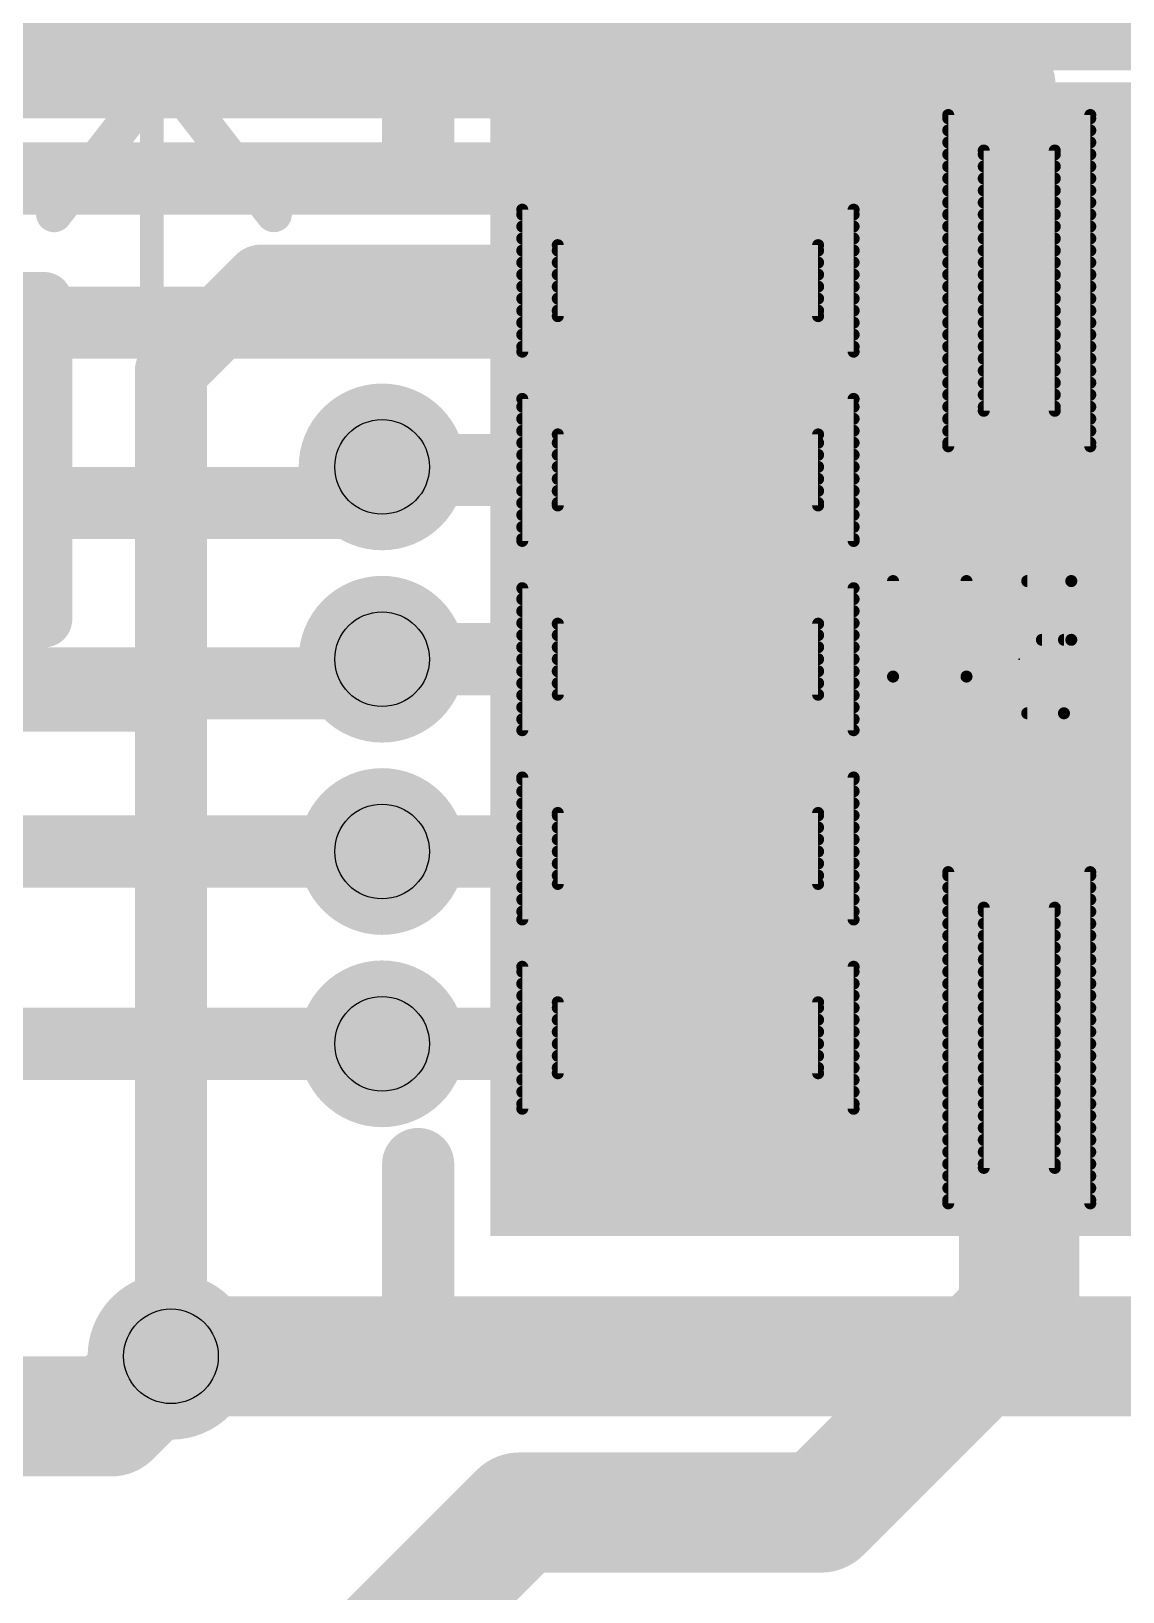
# Model space of a CAD drawing. Extents: x 121.2 to 197.3, y 1.3 to 32.2.
# Drawn here: x 145.664 to 147.971, y 14.311 to 17.609 of the extents above; entities that cross this region are included whole.
import ezdxf

# ---------------------------------------------------------------- set-up
doc = ezdxf.new("R2010")
doc.units = 0
for name, color, linetype in [('1', 12, 'CONTINUOUS'), ('114', 253, 'CONTINUOUS'), ('16', 132, 'CONTINUOUS'), ('18', 110, 'CONTINUOUS'), ('21', 253, 'CONTINUOUS'), ('23', 53, 'CONTINUOUS'), ('29', 253, 'CONTINUOUS'), ('31', 253, 'CONTINUOUS'), ('39', 12, 'CONTINUOUS'), ('44', 253, 'CONTINUOUS'), ('51', 253, 'CONTINUOUS')]:
    doc.layers.add(name, color=color, linetype=linetype)

# ---------------------------------------------------------------- blocks, each defined once
blk = doc.blocks.new('RECT')
blk.add_solid([(-0.5, -0.5), (0.5, -0.5), (-0.5, 0.5), (0.5, 0.5)])
blk = doc.blocks.new('RECT126912X226112R15')
at = {"const_width": 0.0595}
blk.add_lwpolyline([(0.3669, -0.6471), (0.3669, 0.6471, 0.4142), (0.3371, 0.6769), (-0.3371, 0.6769, 0.4142), (-0.3669, 0.6471), (-0.3669, -0.6471, 0.4142), (-0.3371, -0.6769), (0.3371, -0.6769, 0.4142)], format="xyb", close=True, dxfattribs=at)
blk.add_solid([(-0.352, -0.662), (0.352, -0.662), (-0.352, 0.662), (0.352, 0.662)])
blk = doc.blocks.new('ROUNDV')
at = {"const_width": 0.5}
blk.add_lwpolyline([(0, -0.25, 1), (0, 0.25, 1), (0, -0.25)], format="xyb", dxfattribs=at)

msp = doc.modelspace()

# ---------------------------------------------------------------- linework, layer by layer
at = {"layer": '1'}
for points, const_width in [([(147.5176, 18.2372), (148.4518, 17.303)], 0.254), ([(144.1854, 17.5006), (147.7518, 17.5006)], 0.1524), ([(147.7518, 17.5006), (147.7518, 17.0814)], 0.1524), ([(145.9596, 16.891), (146.15, 17.0814)], 0.1524), ([(146.15, 17.0814), (147.0518, 17.0814)], 0.1524), ([(145.9596, 16.891), (145.9596, 14.8082)], 0.1524), ([(146.4056, 16.6814), (146.4056, 16.6878)], 0.1524), ([(147.0518, 16.6814), (146.4056, 16.6814)], 0.1524), ([(147.0518, 16.2814), (146.4056, 16.2814)], 0.1524), ([(147.0454, 15.875), (146.4056, 15.875)], 0.1524), ([(147.0518, 15.8814), (147.0454, 15.875)], 0.1524), ([(147.7518, 15.4814), (147.7518, 14.8972)], 0.254), ([(147.039, 15.4686), (146.4056, 15.4686)], 0.1524), ([(147.0518, 15.4814), (147.039, 15.4686)], 0.1524), ([(147.7518, 14.8972), (147.3326, 14.478)], 0.254), ([(145.9596, 14.8082), (145.8326, 14.6812)], 0.254), ([(145.8326, 14.6812), (143.779, 14.6812)], 0.254), ([(145.8318, 13.6144), (146.6954, 14.478)], 0.254), ([(147.3326, 14.478), (146.6954, 14.478)], 0.254)]:
    msp.add_lwpolyline(points, dxfattribs=dict(at, const_width=const_width))
for points, const_width in [([(147.7899, 17.5006, 1), (147.7137, 17.5006)], 0.0762), ([(147.7518, 17.4625, 1), (147.7518, 17.5387)], 0.0762), ([(146.15, 17.1195, 1), (146.15, 17.0433)], 0.0762), ([(146.1769, 17.0545, 1), (146.1231, 17.1083)], 0.0762), ([(147.0518, 17.0433, 1), (147.0518, 17.1195)], 0.0762), ([(147.7137, 17.0814, 1), (147.7899, 17.0814)], 0.0762), ([(145.9977, 16.891, 1), (145.9215, 16.891)], 0.0762), ([(145.9327, 16.9179, 1), (145.9865, 16.8641)], 0.0762), ([(146.4437, 16.6878, 1), (146.3675, 16.6878)], 0.0762), ([(146.4056, 16.7195, 1), (146.4056, 16.6433)], 0.0762), ([(147.0518, 16.6433, 1), (147.0518, 16.7195)], 0.0762), ([(146.3675, 16.6814, 1), (146.4437, 16.6814)], 0.0762), ([(146.4056, 16.3195, 1), (146.4056, 16.2433)], 0.0762), ([(147.0518, 16.2433, 1), (147.0518, 16.3195)], 0.0762), ([(146.4056, 15.9131, 1), (146.4056, 15.8369)], 0.0762), ([(147.0185, 15.9019, 1), (147.0723, 15.8481)], 0.0762), ([(147.0787, 15.8545, 1), (147.0249, 15.9083)], 0.0762), ([(147.0454, 15.8369, 1), (147.0454, 15.9131)], 0.0762), ([(147.8153, 15.4814, 1), (147.6883, 15.4814)], 0.127), ([(146.4056, 15.5067, 1), (146.4056, 15.4305)], 0.0762), ([(147.0121, 15.4955, 1), (147.0659, 15.4417)], 0.0762), ([(147.0787, 15.4545, 1), (147.0249, 15.5083)], 0.0762), ([(147.039, 15.4305, 1), (147.039, 15.5067)], 0.0762), ([(147.7967, 14.8523, 1), (147.7069, 14.9421)], 0.127), ([(147.6883, 14.8972, 1), (147.8153, 14.8972)], 0.127), ([(146.0045, 14.7633, 1), (145.9147, 14.8531)], 0.127), ([(145.9215, 14.8082, 1), (145.9977, 14.8082)], 0.0762), ([(145.8326, 14.6177, 1), (145.8326, 14.7447)], 0.127), ([(145.7877, 14.7261, 1), (145.8775, 14.6363)], 0.127), ([(146.6954, 14.5415, 1), (146.6954, 14.4145)], 0.127), ([(146.7403, 14.4331, 1), (146.6505, 14.5229)], 0.127), ([(147.2877, 14.5229, 1), (147.3775, 14.4331)], 0.127), ([(147.3326, 14.4145, 1), (147.3326, 14.5415)], 0.127)]:
    msp.add_lwpolyline(points, format="xyb", dxfattribs=dict(at, const_width=const_width))
at = {"layer": '114', "const_width": 0.0254}
for points in [[(147.4851, 16.4465), (147.4851, 16.2447)], [(147.6403, 16.2447), (147.6403, 16.4465)], [(147.7686, 16.4465), (147.8617, 16.4465)], [(147.8617, 16.3223), (147.7996, 16.3223)], [(147.7686, 16.1671), (147.8462, 16.1671)]]:
    msp.add_lwpolyline(points, dxfattribs=at)
at = {"layer": '114'}
for points, const_width in [([(147.4915, 16.4465, 1), (147.4788, 16.4465)], 0.0127), ([(147.6467, 16.4465, 1), (147.634, 16.4465)], 0.0127), ([(147.7686, 16.4529, 1), (147.7686, 16.4401)], 0.0127), ([(147.8617, 16.4529, 1), (147.8617, 16.4401)], 0.0127), ([(147.8617, 16.3223, 1), (147.8617, 16.4465)], 0.0254), ([(147.8617, 16.4401, 1), (147.8617, 16.4529)], 0.0127), ([(147.7996, 16.3287, 1), (147.7996, 16.316)], 0.0127), ([(147.8462, 16.3287, 1), (147.8462, 16.316)], 0.0127), ([(147.8462, 16.1671, 1), (147.8462, 16.3223)], 0.0254), ([(147.8617, 16.3287, 1), (147.8617, 16.316)], 0.0127), ([(147.8617, 16.316, 1), (147.8617, 16.3287)], 0.0127), ([(147.4851, 16.2447, 1), (147.6403, 16.2447)], 0.0254), ([(147.4915, 16.2447, 1), (147.4788, 16.2447)], 0.0127), ([(147.4788, 16.2447, 1), (147.4915, 16.2447)], 0.0127), ([(147.6467, 16.2447, 1), (147.634, 16.2447)], 0.0127), ([(147.634, 16.2447, 1), (147.6467, 16.2447)], 0.0127), ([(147.7686, 16.1735, 1), (147.7686, 16.1608)], 0.0127), ([(147.8462, 16.1735, 1), (147.8462, 16.1608)], 0.0127), ([(147.8462, 16.1608, 1), (147.8462, 16.1735)], 0.0127)]:
    msp.add_lwpolyline(points, format="xyb", dxfattribs=dict(at, const_width=const_width))
at = {"layer": '16'}
for points, const_width in [([(148.5646, 17.6022), (131.3427, 17.6022)], 0.1524), ([(131.0894, 17.2974), (148.7678, 17.2974)], 0.1524), ([(148.9202, 16.9926), (130.6576, 16.9926)], 0.1524), ([(146.4056, 16.6878), (146.3294, 16.6116)], 0.1524), ([(146.3294, 16.6116), (124.9426, 16.6116)], 0.1524), ([(146.4056, 16.2814), (146.3548, 16.2306)], 0.1524), ([(146.3548, 16.2306), (126.8222, 16.2306)], 0.1524), ([(146.4056, 15.875), (129.1082, 15.875)], 0.1524), ([(146.4056, 15.4686), (131.4196, 15.4686)], 0.1524), ([(149.0726, 14.8082), (145.9596, 14.8082)], 0.254)]:
    msp.add_lwpolyline(points, dxfattribs=dict(at, const_width=const_width))
for points, const_width in [([(146.4325, 16.6609, 1), (146.3787, 16.7147)], 0.0762), ([(146.3025, 16.6385, 1), (146.3563, 16.5847)], 0.0762), ([(146.3294, 16.5735, 1), (146.3294, 16.6497)], 0.0762), ([(146.4325, 16.2545, 1), (146.3787, 16.3083)], 0.0762), ([(146.3279, 16.2575, 1), (146.3817, 16.2037)], 0.0762), ([(146.3548, 16.1925, 1), (146.3548, 16.2687)], 0.0762), ([(146.4056, 15.8369, 1), (146.4056, 15.9131)], 0.0762), ([(146.4056, 15.4305, 1), (146.4056, 15.5067)], 0.0762), ([(145.9596, 14.8717, 1), (145.9596, 14.7447)], 0.127)]:
    msp.add_lwpolyline(points, format="xyb", dxfattribs=dict(at, const_width=const_width))
at = {"layer": '21'}
for points, const_width in [([(145.9449, 17.9183), (145.9449, 17.5204)], 0.0762), ([(146.4818, 17.7038), (146.4818, 17.3482)], 0.1524), ([(145.9449, 17.5204), (145.5801, 17.653)], 0.0762), ([(145.9449, 17.5204), (146.3096, 17.653)], 0.0762), ([(145.7127, 17.2219), (145.9449, 17.5204)], 0.0762), ([(145.9449, 17.5204), (146.177, 17.2219)], 0.0762), ([(146.4818, 15.2146), (146.4818, 14.859)], 0.1524), ([(146.4818, 14.859), (147.6248, 14.859)], 0.1524), ([(147.8788, 14.859), (149.0218, 14.859)], 0.1524)]:
    msp.add_lwpolyline(points, dxfattribs=dict(at, const_width=const_width))
for points, const_width in [([(145.9599, 17.532, 1), (145.9298, 17.5087)], 0.0381), ([(145.9384, 17.5383, 1), (145.9514, 17.5025)], 0.0381), ([(145.9599, 17.5087, 1), (145.9298, 17.532)], 0.0381), ([(145.9384, 17.5025, 1), (145.9514, 17.5383)], 0.0381), ([(145.9258, 17.5204, 1), (145.9639, 17.5204)], 0.0381), ([(146.4437, 17.3482, 1), (146.5199, 17.3482)], 0.0762), ([(145.6977, 17.2336, 1), (145.7278, 17.2102)], 0.0381), ([(146.162, 17.2102, 1), (146.192, 17.2336)], 0.0381), ([(146.5199, 15.2146, 1), (146.4437, 15.2146)], 0.0762), ([(146.4818, 14.8971, 1), (146.4818, 14.8209)], 0.0762), ([(147.6248, 14.8209, 1), (147.6248, 14.8971)], 0.0762), ([(147.8788, 14.8971, 1), (147.8788, 14.8209)], 0.0762), ([(146.4437, 14.859, 1), (146.5199, 14.859)], 0.0762)]:
    msp.add_lwpolyline(points, format="xyb", dxfattribs=dict(at, const_width=const_width))
at = {"layer": '23'}
msp.add_point((147.7518, 16.2814), dxfattribs=at)
at = {"layer": '29', "const_width": 0.0254}
for points in [[(147.6018, 17.4314), (147.6018, 16.7314)], [(147.9018, 17.4314), (147.6018, 17.4314)], [(147.6018, 17.4244), (147.9018, 17.4244)], [(147.9018, 16.7314), (147.9018, 17.4314)], [(147.6018, 17.399), (147.9018, 17.399)], [(147.6018, 17.3736), (147.9018, 17.3736)], [(147.6018, 17.3482), (147.9018, 17.3482)], [(147.6018, 17.3228), (147.9018, 17.3228)], [(147.6018, 17.2974), (147.9018, 17.2974)], [(147.6018, 17.272), (147.9018, 17.272)], [(147.6018, 17.2466), (147.9018, 17.2466)], [(146.7018, 17.2314), (146.7018, 16.9314)], [(147.4018, 17.2314), (146.7018, 17.2314)], [(146.7018, 17.2212), (147.4018, 17.2212)], [(147.4018, 16.9314), (147.4018, 17.2314)], [(147.6018, 17.2212), (147.9018, 17.2212)], [(146.7018, 17.1958), (147.4018, 17.1958)], [(146.7018, 17.1704), (147.4018, 17.1704)], [(147.6018, 17.1958), (147.9018, 17.1958)], [(147.6018, 17.1704), (147.9018, 17.1704)], [(146.7018, 17.145), (147.4018, 17.145)], [(147.6018, 17.145), (147.9018, 17.145)], [(146.7018, 17.1196), (147.4018, 17.1196)], [(147.6018, 17.1196), (147.9018, 17.1196)], [(146.7018, 17.0942), (147.4018, 17.0942)], [(147.6018, 17.0942), (147.9018, 17.0942)], [(146.7018, 17.0688), (147.4018, 17.0688)], [(146.7018, 17.0434), (147.4018, 17.0434)], [(147.6018, 17.0688), (147.9018, 17.0688)], [(147.6018, 17.0434), (147.9018, 17.0434)], [(146.7018, 17.018), (147.4018, 17.018)], [(147.6018, 17.018), (147.9018, 17.018)], [(146.7018, 16.9926), (147.4018, 16.9926)], [(147.6018, 16.9926), (147.9018, 16.9926)], [(146.7018, 16.9672), (147.4018, 16.9672)], [(146.7018, 16.9418), (147.4018, 16.9418)], [(147.6018, 16.9672), (147.9018, 16.9672)], [(147.6018, 16.9418), (147.9018, 16.9418)], [(146.7018, 16.9314), (147.4018, 16.9314)], [(147.6018, 16.9164), (147.9018, 16.9164)], [(147.6018, 16.891), (147.9018, 16.891)], [(147.6018, 16.8656), (147.9018, 16.8656)], [(147.6018, 16.8402), (147.9018, 16.8402)], [(146.7018, 16.8314), (146.7018, 16.5314)], [(147.4018, 16.8314), (146.7018, 16.8314)], [(146.7018, 16.8148), (147.4018, 16.8148)], [(147.4018, 16.5314), (147.4018, 16.8314)], [(147.6018, 16.8148), (147.9018, 16.8148)], [(146.7018, 16.7894), (147.4018, 16.7894)], [(147.6018, 16.7894), (147.9018, 16.7894)], [(146.7018, 16.764), (147.4018, 16.764)], [(147.6018, 16.764), (147.9018, 16.764)], [(146.7018, 16.7386), (147.4018, 16.7386)], [(146.7018, 16.7132), (147.4018, 16.7132)], [(147.6018, 16.7386), (147.9018, 16.7386)], [(147.6018, 16.7314), (147.9018, 16.7314)], [(146.7018, 16.6878), (147.4018, 16.6878)], [(146.7018, 16.6624), (147.4018, 16.6624)], [(146.7018, 16.637), (147.4018, 16.637)], [(146.7018, 16.6116), (147.4018, 16.6116)], [(146.7018, 16.5862), (147.4018, 16.5862)], [(146.7018, 16.5608), (147.4018, 16.5608)], [(146.7018, 16.5354), (147.4018, 16.5354)], [(146.7018, 16.5314), (147.4018, 16.5314)], [(146.7018, 16.4314), (146.7018, 16.1314)], [(147.4018, 16.4314), (146.7018, 16.4314)], [(147.4018, 16.1314), (147.4018, 16.4314)], [(146.7018, 16.4084), (147.4018, 16.4084)], [(146.7018, 16.383), (147.4018, 16.383)], [(146.7018, 16.3576), (147.4018, 16.3576)], [(146.7018, 16.3322), (147.4018, 16.3322)], [(146.7018, 16.3068), (147.4018, 16.3068)], [(146.7018, 16.2814), (147.4018, 16.2814)], [(146.7018, 16.256), (147.4018, 16.256)], [(146.7018, 16.2306), (147.4018, 16.2306)], [(146.7018, 16.2052), (147.4018, 16.2052)], [(146.7018, 16.1798), (147.4018, 16.1798)], [(146.7018, 16.1544), (147.4018, 16.1544)], [(146.7018, 16.1314), (147.4018, 16.1314)], [(146.7018, 16.0314), (146.7018, 15.7314)], [(147.4018, 16.0314), (146.7018, 16.0314)], [(146.7018, 16.0274), (147.4018, 16.0274)], [(147.4018, 15.7314), (147.4018, 16.0314)], [(146.7018, 16.002), (147.4018, 16.002)], [(146.7018, 15.9766), (147.4018, 15.9766)], [(146.7018, 15.9512), (147.4018, 15.9512)], [(146.7018, 15.9258), (147.4018, 15.9258)], [(146.7018, 15.9004), (147.4018, 15.9004)], [(146.7018, 15.875), (147.4018, 15.875)], [(146.7018, 15.8496), (147.4018, 15.8496)], [(146.7018, 15.8242), (147.4018, 15.8242)], [(147.6018, 15.8314), (147.6018, 15.1314)], [(147.9018, 15.8314), (147.6018, 15.8314)], [(147.6018, 15.8242), (147.9018, 15.8242)], [(147.9018, 15.1314), (147.9018, 15.8314)], [(146.7018, 15.7988), (147.4018, 15.7988)], [(147.6018, 15.7988), (147.9018, 15.7988)], [(146.7018, 15.7734), (147.4018, 15.7734)], [(147.6018, 15.7734), (147.9018, 15.7734)], [(146.7018, 15.748), (147.4018, 15.748)], [(146.7018, 15.7314), (147.4018, 15.7314)], [(147.6018, 15.748), (147.9018, 15.748)], [(147.6018, 15.7226), (147.9018, 15.7226)], [(147.6018, 15.6972), (147.9018, 15.6972)], [(147.6018, 15.6718), (147.9018, 15.6718)], [(146.7018, 15.6314), (146.7018, 15.3314)], [(147.4018, 15.6314), (146.7018, 15.6314)], [(146.7018, 15.621), (147.4018, 15.621)], [(147.4018, 15.3314), (147.4018, 15.6314)], [(147.6018, 15.6464), (147.9018, 15.6464)], [(147.6018, 15.621), (147.9018, 15.621)], [(146.7018, 15.5956), (147.4018, 15.5956)], [(147.6018, 15.5956), (147.9018, 15.5956)], [(146.7018, 15.5702), (147.4018, 15.5702)], [(147.6018, 15.5702), (147.9018, 15.5702)], [(146.7018, 15.5448), (147.4018, 15.5448)], [(147.6018, 15.5448), (147.9018, 15.5448)], [(146.7018, 15.5194), (147.4018, 15.5194)], [(146.7018, 15.494), (147.4018, 15.494)], [(147.6018, 15.5194), (147.9018, 15.5194)], [(147.6018, 15.494), (147.9018, 15.494)], [(146.7018, 15.4686), (147.4018, 15.4686)], [(147.6018, 15.4686), (147.9018, 15.4686)], [(146.7018, 15.4432), (147.4018, 15.4432)], [(147.6018, 15.4432), (147.9018, 15.4432)], [(146.7018, 15.4178), (147.4018, 15.4178)], [(146.7018, 15.3924), (147.4018, 15.3924)], [(147.6018, 15.4178), (147.9018, 15.4178)], [(147.6018, 15.3924), (147.9018, 15.3924)], [(146.7018, 15.367), (147.4018, 15.367)], [(147.6018, 15.367), (147.9018, 15.367)], [(146.7018, 15.3416), (147.4018, 15.3416)], [(146.7018, 15.3314), (147.4018, 15.3314)], [(147.6018, 15.3416), (147.9018, 15.3416)], [(147.6018, 15.3162), (147.9018, 15.3162)], [(147.6018, 15.2908), (147.9018, 15.2908)], [(147.6018, 15.2654), (147.9018, 15.2654)], [(147.6018, 15.24), (147.9018, 15.24)], [(147.6018, 15.2146), (147.9018, 15.2146)], [(147.6018, 15.1892), (147.9018, 15.1892)], [(147.6018, 15.1638), (147.9018, 15.1638)], [(147.6018, 15.1384), (147.9018, 15.1384)], [(147.6018, 15.1314), (147.9018, 15.1314)]]:
    msp.add_lwpolyline(points, dxfattribs=at)
at = {"layer": '29', "const_width": 0.0127}
for points in [[(147.6081, 17.4314, 1), (147.5954, 17.4314)], [(147.6018, 17.4378, 1), (147.6018, 17.4251)], [(147.6018, 17.4308, 1), (147.6018, 17.4181)], [(147.9082, 17.4314, 1), (147.8955, 17.4314)], [(147.9018, 17.4251, 1), (147.9018, 17.4378)], [(147.9018, 17.4181, 1), (147.9018, 17.4308)], [(147.6018, 17.4054, 1), (147.6018, 17.3926)], [(147.6018, 17.38, 1), (147.6018, 17.3672)], [(147.9018, 17.3926, 1), (147.9018, 17.4054)], [(147.9018, 17.3672, 1), (147.9018, 17.38)], [(147.6018, 17.3546, 1), (147.6018, 17.3419)], [(147.9018, 17.3419, 1), (147.9018, 17.3546)], [(147.6018, 17.3292, 1), (147.6018, 17.3164)], [(147.9018, 17.3164, 1), (147.9018, 17.3292)], [(147.6018, 17.3038, 1), (147.6018, 17.291)], [(147.6018, 17.2784, 1), (147.6018, 17.2657)], [(147.9018, 17.291, 1), (147.9018, 17.3038)], [(147.9018, 17.2657, 1), (147.9018, 17.2784)], [(147.6018, 17.253, 1), (147.6018, 17.2402)], [(147.9018, 17.2402, 1), (147.9018, 17.253)], [(146.7018, 17.2378, 1), (146.7018, 17.2251)], [(146.7081, 17.2314, 1), (146.6954, 17.2314)], [(146.7018, 17.2276, 1), (146.7018, 17.2148)], [(147.4082, 17.2314, 1), (147.3955, 17.2314)], [(147.4018, 17.2251, 1), (147.4018, 17.2378)], [(147.4018, 17.2148, 1), (147.4018, 17.2276)], [(147.6018, 17.2276, 1), (147.6018, 17.2148)], [(147.9018, 17.2148, 1), (147.9018, 17.2276)], [(146.7018, 17.2022, 1), (146.7018, 17.1895)], [(146.7018, 17.1768, 1), (146.7018, 17.164)], [(147.4018, 17.1895, 1), (147.4018, 17.2022)], [(147.4018, 17.164, 1), (147.4018, 17.1768)], [(147.6018, 17.1768, 1), (147.6018, 17.164)], [(147.6018, 17.2022, 1), (147.6018, 17.1895)], [(147.9018, 17.1895, 1), (147.9018, 17.2022)], [(147.9018, 17.164, 1), (147.9018, 17.1768)], [(146.7018, 17.1514, 1), (146.7018, 17.1386)], [(147.4018, 17.1386, 1), (147.4018, 17.1514)], [(147.6018, 17.1514, 1), (147.6018, 17.1386)], [(147.9018, 17.1386, 1), (147.9018, 17.1514)], [(146.7018, 17.126, 1), (146.7018, 17.1133)], [(147.4018, 17.1133, 1), (147.4018, 17.126)], [(147.6018, 17.126, 1), (147.6018, 17.1133)], [(147.9018, 17.1133, 1), (147.9018, 17.126)], [(146.7018, 17.1006, 1), (146.7018, 17.0878)], [(147.4018, 17.0878, 1), (147.4018, 17.1006)], [(147.6018, 17.1006, 1), (147.6018, 17.0878)], [(147.9018, 17.0878, 1), (147.9018, 17.1006)], [(146.7018, 17.0752, 1), (146.7018, 17.0624)], [(146.7018, 17.0498, 1), (146.7018, 17.0371)], [(147.4018, 17.0624, 1), (147.4018, 17.0752)], [(147.4018, 17.0371, 1), (147.4018, 17.0498)], [(147.6018, 17.0752, 1), (147.6018, 17.0624)], [(147.6018, 17.0498, 1), (147.6018, 17.0371)], [(147.9018, 17.0624, 1), (147.9018, 17.0752)], [(147.9018, 17.0371, 1), (147.9018, 17.0498)], [(146.7018, 17.0244, 1), (146.7018, 17.0116)], [(147.4018, 17.0116, 1), (147.4018, 17.0244)], [(147.6018, 17.0244, 1), (147.6018, 17.0116)], [(147.9018, 17.0116, 1), (147.9018, 17.0244)], [(146.7018, 16.999, 1), (146.7018, 16.9862)], [(147.4018, 16.9862, 1), (147.4018, 16.999)], [(147.6018, 16.999, 1), (147.6018, 16.9862)], [(147.9018, 16.9862, 1), (147.9018, 16.999)], [(146.7018, 16.9736, 1), (146.7018, 16.9609)], [(146.7018, 16.9482, 1), (146.7018, 16.9354)], [(147.4018, 16.9609, 1), (147.4018, 16.9736)], [(147.4018, 16.9354, 1), (147.4018, 16.9482)], [(147.6018, 16.9482, 1), (147.6018, 16.9354)], [(147.6018, 16.9736, 1), (147.6018, 16.9609)], [(147.9018, 16.9609, 1), (147.9018, 16.9736)], [(147.9018, 16.9354, 1), (147.9018, 16.9482)], [(146.7018, 16.9377, 1), (146.7018, 16.925)], [(146.6954, 16.9314, 1), (146.7081, 16.9314)], [(147.3955, 16.9314, 1), (147.4082, 16.9314)], [(147.4018, 16.925, 1), (147.4018, 16.9377)], [(147.6018, 16.9228, 1), (147.6018, 16.91)], [(147.9018, 16.91, 1), (147.9018, 16.9228)], [(147.6018, 16.8974, 1), (147.6018, 16.8847)], [(147.9018, 16.8847, 1), (147.9018, 16.8974)], [(147.6018, 16.872, 1), (147.6018, 16.8592)], [(147.6018, 16.8466, 1), (147.6018, 16.8338)], [(147.9018, 16.8592, 1), (147.9018, 16.872)], [(147.9018, 16.8338, 1), (147.9018, 16.8466)], [(146.7018, 16.8378, 1), (146.7018, 16.8251)], [(146.7081, 16.8314, 1), (146.6954, 16.8314)], [(146.7018, 16.8212, 1), (146.7018, 16.8085)], [(147.4082, 16.8314, 1), (147.3955, 16.8314)], [(147.4018, 16.8251, 1), (147.4018, 16.8378)], [(147.4018, 16.8085, 1), (147.4018, 16.8212)], [(147.6018, 16.8212, 1), (147.6018, 16.8085)], [(147.9018, 16.8085, 1), (147.9018, 16.8212)], [(146.7018, 16.7958, 1), (146.7018, 16.783)], [(147.4018, 16.783, 1), (147.4018, 16.7958)], [(147.6018, 16.7958, 1), (147.6018, 16.783)], [(147.9018, 16.783, 1), (147.9018, 16.7958)], [(146.7018, 16.7704, 1), (146.7018, 16.7576)], [(147.4018, 16.7576, 1), (147.4018, 16.7704)], [(147.6018, 16.7704, 1), (147.6018, 16.7576)], [(147.9018, 16.7576, 1), (147.9018, 16.7704)], [(146.7018, 16.745, 1), (146.7018, 16.7323)], [(146.7018, 16.7196, 1), (146.7018, 16.7068)], [(147.4018, 16.7323, 1), (147.4018, 16.745)], [(147.4018, 16.7068, 1), (147.4018, 16.7196)], [(147.6018, 16.745, 1), (147.6018, 16.7323)], [(147.6018, 16.7377, 1), (147.6018, 16.725)], [(147.5954, 16.7314, 1), (147.6081, 16.7314)], [(147.8955, 16.7314, 1), (147.9082, 16.7314)], [(147.9018, 16.7323, 1), (147.9018, 16.745)], [(147.9018, 16.725, 1), (147.9018, 16.7377)], [(146.7018, 16.6942, 1), (146.7018, 16.6814)], [(147.4018, 16.6814, 1), (147.4018, 16.6942)], [(146.7018, 16.6688, 1), (146.7018, 16.6561)], [(147.4018, 16.6561, 1), (147.4018, 16.6688)], [(146.7018, 16.6434, 1), (146.7018, 16.6306)], [(146.7018, 16.618, 1), (146.7018, 16.6052)], [(147.4018, 16.6306, 1), (147.4018, 16.6434)], [(147.4018, 16.6052, 1), (147.4018, 16.618)], [(146.7018, 16.5926, 1), (146.7018, 16.5799)], [(147.4018, 16.5799, 1), (147.4018, 16.5926)], [(146.7018, 16.5672, 1), (146.7018, 16.5544)], [(147.4018, 16.5544, 1), (147.4018, 16.5672)], [(146.7018, 16.5418, 1), (146.7018, 16.529)], [(146.7018, 16.5377, 1), (146.7018, 16.525)], [(146.6954, 16.5314, 1), (146.7081, 16.5314)], [(147.3955, 16.5314, 1), (147.4082, 16.5314)], [(147.4018, 16.529, 1), (147.4018, 16.5418)], [(147.4018, 16.525, 1), (147.4018, 16.5377)], [(146.7081, 16.4314, 1), (146.6954, 16.4314)], [(146.7018, 16.4378, 1), (146.7018, 16.4251)], [(147.4082, 16.4314, 1), (147.3955, 16.4314)], [(147.4018, 16.4251, 1), (147.4018, 16.4378)], [(146.7018, 16.4148, 1), (146.7018, 16.402)], [(146.7018, 16.3894, 1), (146.7018, 16.3766)], [(147.4018, 16.402, 1), (147.4018, 16.4148)], [(147.4018, 16.3766, 1), (147.4018, 16.3894)], [(146.7018, 16.364, 1), (146.7018, 16.3513)], [(147.4018, 16.3513, 1), (147.4018, 16.364)], [(146.7018, 16.3386, 1), (146.7018, 16.3258)], [(147.4018, 16.3258, 1), (147.4018, 16.3386)], [(146.7018, 16.3132, 1), (146.7018, 16.3004)], [(146.7018, 16.2878, 1), (146.7018, 16.2751)], [(147.4018, 16.3004, 1), (147.4018, 16.3132)], [(147.4018, 16.2751, 1), (147.4018, 16.2878)], [(146.7018, 16.2624, 1), (146.7018, 16.2496)], [(147.4018, 16.2496, 1), (147.4018, 16.2624)], [(146.7018, 16.237, 1), (146.7018, 16.2242)], [(147.4018, 16.2242, 1), (147.4018, 16.237)], [(146.7018, 16.2116, 1), (146.7018, 16.1989)], [(147.4018, 16.1989, 1), (147.4018, 16.2116)], [(146.7018, 16.1862, 1), (146.7018, 16.1734)], [(146.7018, 16.1608, 1), (146.7018, 16.1481)], [(147.4018, 16.1734, 1), (147.4018, 16.1862)], [(147.4018, 16.1481, 1), (147.4018, 16.1608)], [(146.7018, 16.1377, 1), (146.7018, 16.125)], [(146.6954, 16.1314, 1), (146.7081, 16.1314)], [(147.3955, 16.1314, 1), (147.4082, 16.1314)], [(147.4018, 16.125, 1), (147.4018, 16.1377)], [(146.7018, 16.0378, 1), (146.7018, 16.0251)], [(146.7081, 16.0314, 1), (146.6954, 16.0314)], [(146.7018, 16.0338, 1), (146.7018, 16.021)], [(147.4082, 16.0314, 1), (147.3955, 16.0314)], [(147.4018, 16.0251, 1), (147.4018, 16.0378)], [(147.4018, 16.021, 1), (147.4018, 16.0338)], [(146.7018, 16.0084, 1), (146.7018, 15.9957)], [(147.4018, 15.9957, 1), (147.4018, 16.0084)], [(146.7018, 15.983, 1), (146.7018, 15.9703)], [(146.7018, 15.9575, 1), (146.7018, 15.9449)], [(147.4018, 15.9703, 1), (147.4018, 15.983)], [(147.4018, 15.9449, 1), (147.4018, 15.9575)], [(146.7018, 15.9322, 1), (146.7018, 15.9195)], [(147.4018, 15.9195, 1), (147.4018, 15.9322)], [(146.7018, 15.9068, 1), (146.7018, 15.8941)], [(147.4018, 15.8941, 1), (147.4018, 15.9068)], [(146.7018, 15.8813, 1), (146.7018, 15.8687)], [(147.4018, 15.8687, 1), (147.4018, 15.8813)], [(146.7018, 15.8559, 1), (146.7018, 15.8433)], [(146.7018, 15.8306, 1), (146.7018, 15.8179)], [(147.4018, 15.8433, 1), (147.4018, 15.8559)], [(147.4018, 15.8179, 1), (147.4018, 15.8306)], [(147.6081, 15.8314, 1), (147.5954, 15.8314)], [(147.6018, 15.8378, 1), (147.6018, 15.8251)], [(147.6018, 15.8306, 1), (147.6018, 15.8179)], [(147.9082, 15.8314, 1), (147.8955, 15.8314)], [(147.9018, 15.8251, 1), (147.9018, 15.8378)], [(147.9018, 15.8179, 1), (147.9018, 15.8306)], [(146.7018, 15.8051, 1), (146.7018, 15.7925)], [(147.4018, 15.7925, 1), (147.4018, 15.8051)], [(147.6018, 15.8051, 1), (147.6018, 15.7925)], [(147.9018, 15.7925, 1), (147.9018, 15.8051)], [(146.7018, 15.7797, 1), (146.7018, 15.7671)], [(147.4018, 15.7671, 1), (147.4018, 15.7797)], [(147.6018, 15.7797, 1), (147.6018, 15.7671)], [(147.9018, 15.7671, 1), (147.9018, 15.7797)], [(146.7018, 15.7544, 1), (146.7018, 15.7417)], [(146.7018, 15.7377, 1), (146.7018, 15.725)], [(146.6954, 15.7314, 1), (146.7081, 15.7314)], [(147.3955, 15.7314, 1), (147.4082, 15.7314)], [(147.4018, 15.7417, 1), (147.4018, 15.7544)], [(147.4018, 15.725, 1), (147.4018, 15.7377)], [(147.6018, 15.7544, 1), (147.6018, 15.7417)], [(147.6018, 15.7289, 1), (147.6018, 15.7163)], [(147.9018, 15.7417, 1), (147.9018, 15.7544)], [(147.9018, 15.7163, 1), (147.9018, 15.7289)], [(147.6018, 15.7035, 1), (147.6018, 15.6909)], [(147.9018, 15.6909, 1), (147.9018, 15.7035)], [(147.6018, 15.6782, 1), (147.6018, 15.6655)], [(147.9018, 15.6655, 1), (147.9018, 15.6782)], [(146.7018, 15.6378, 1), (146.7018, 15.6251)], [(146.7081, 15.6314, 1), (146.6954, 15.6314)], [(146.7018, 15.6273, 1), (146.7018, 15.6147)], [(147.4082, 15.6314, 1), (147.3955, 15.6314)], [(147.4018, 15.6251, 1), (147.4018, 15.6378)], [(147.4018, 15.6147, 1), (147.4018, 15.6273)], [(147.6018, 15.6527, 1), (147.6018, 15.6401)], [(147.6018, 15.6273, 1), (147.6018, 15.6147)], [(147.9018, 15.6401, 1), (147.9018, 15.6527)], [(147.9018, 15.6147, 1), (147.9018, 15.6273)], [(146.7018, 15.602, 1), (146.7018, 15.5893)], [(147.4018, 15.5893, 1), (147.4018, 15.602)], [(147.6018, 15.602, 1), (147.6018, 15.5893)], [(147.9018, 15.5893, 1), (147.9018, 15.602)], [(146.7018, 15.5766, 1), (146.7018, 15.5639)], [(147.4018, 15.5639, 1), (147.4018, 15.5766)], [(147.6018, 15.5766, 1), (147.6018, 15.5639)], [(147.9018, 15.5639, 1), (147.9018, 15.5766)], [(146.7018, 15.5511, 1), (146.7018, 15.5385)], [(147.4018, 15.5385, 1), (147.4018, 15.5511)], [(147.6018, 15.5511, 1), (147.6018, 15.5385)], [(147.9018, 15.5385, 1), (147.9018, 15.5511)], [(146.7018, 15.5258, 1), (146.7018, 15.5131)], [(146.7018, 15.5004, 1), (146.7018, 15.4877)], [(147.4018, 15.5131, 1), (147.4018, 15.5258)], [(147.4018, 15.4877, 1), (147.4018, 15.5004)], [(147.6018, 15.5258, 1), (147.6018, 15.5131)], [(147.6018, 15.5004, 1), (147.6018, 15.4877)], [(147.9018, 15.5131, 1), (147.9018, 15.5258)], [(147.9018, 15.4877, 1), (147.9018, 15.5004)], [(146.7018, 15.4749, 1), (146.7018, 15.4623)], [(147.4018, 15.4623, 1), (147.4018, 15.4749)], [(147.6018, 15.4749, 1), (147.6018, 15.4623)], [(147.9018, 15.4623, 1), (147.9018, 15.4749)], [(146.7018, 15.4496, 1), (146.7018, 15.4369)], [(147.4018, 15.4369, 1), (147.4018, 15.4496)], [(147.6018, 15.4496, 1), (147.6018, 15.4369)], [(147.9018, 15.4369, 1), (147.9018, 15.4496)], [(146.7018, 15.4242, 1), (146.7018, 15.4115)], [(146.7018, 15.3987, 1), (146.7018, 15.3861)], [(147.4018, 15.4115, 1), (147.4018, 15.4242)], [(147.4018, 15.3861, 1), (147.4018, 15.3987)], [(147.6018, 15.4242, 1), (147.6018, 15.4115)], [(147.6018, 15.3987, 1), (147.6018, 15.3861)], [(147.9018, 15.4115, 1), (147.9018, 15.4242)], [(147.9018, 15.3861, 1), (147.9018, 15.3987)], [(146.7018, 15.3734, 1), (146.7018, 15.3607)], [(147.4018, 15.3607, 1), (147.4018, 15.3734)], [(147.6018, 15.3734, 1), (147.6018, 15.3607)], [(147.9018, 15.3607, 1), (147.9018, 15.3734)], [(146.7018, 15.348, 1), (146.7018, 15.3353)], [(146.7018, 15.3377, 1), (146.7018, 15.325)], [(146.6954, 15.3314, 1), (146.7081, 15.3314)], [(147.3955, 15.3314, 1), (147.4082, 15.3314)], [(147.4018, 15.3353, 1), (147.4018, 15.348)], [(147.4018, 15.325, 1), (147.4018, 15.3377)], [(147.6018, 15.348, 1), (147.6018, 15.3353)], [(147.9018, 15.3353, 1), (147.9018, 15.348)], [(147.6018, 15.3225, 1), (147.6018, 15.3099)], [(147.6018, 15.2972, 1), (147.6018, 15.2845)], [(147.9018, 15.3099, 1), (147.9018, 15.3225)], [(147.9018, 15.2845, 1), (147.9018, 15.2972)], [(147.6018, 15.2718, 1), (147.6018, 15.2591)], [(147.9018, 15.2591, 1), (147.9018, 15.2718)], [(147.6018, 15.2463, 1), (147.6018, 15.2337)], [(147.9018, 15.2337, 1), (147.9018, 15.2463)], [(147.6018, 15.221, 1), (147.6018, 15.2083)], [(147.9018, 15.2083, 1), (147.9018, 15.221)], [(147.6018, 15.1956, 1), (147.6018, 15.1829)], [(147.6018, 15.1701, 1), (147.6018, 15.1575)], [(147.9018, 15.1829, 1), (147.9018, 15.1956)], [(147.9018, 15.1575, 1), (147.9018, 15.1701)], [(147.6018, 15.1448, 1), (147.6018, 15.1321)], [(147.6018, 15.1377, 1), (147.6018, 15.125)], [(147.9018, 15.1321, 1), (147.9018, 15.1448)], [(147.9018, 15.125, 1), (147.9018, 15.1377)], [(147.5954, 15.1314, 1), (147.6081, 15.1314)], [(147.8955, 15.1314, 1), (147.9082, 15.1314)]]:
    msp.add_lwpolyline(points, format="xyb", dxfattribs=at)
at = {"layer": '31', "const_width": 0.0127}
for points in [[(147.6768, 17.3628, 1), (147.6768, 17.35)], [(147.6768, 17.3546, 1), (147.6768, 17.3419)], [(147.6832, 17.3564, 1), (147.6705, 17.3564)], [(147.8332, 17.3564, 1), (147.8205, 17.3564)], [(147.8268, 17.35, 1), (147.8268, 17.3628)], [(147.8268, 17.3419, 1), (147.8268, 17.3546)], [(147.6768, 17.3292, 1), (147.6768, 17.3164)], [(147.8268, 17.3164, 1), (147.8268, 17.3292)], [(147.6768, 17.3038, 1), (147.6768, 17.291)], [(147.6768, 17.2784, 1), (147.6768, 17.2657)], [(147.8268, 17.291, 1), (147.8268, 17.3038)], [(147.8268, 17.2657, 1), (147.8268, 17.2784)], [(147.6768, 17.253, 1), (147.6768, 17.2402)], [(147.8268, 17.2402, 1), (147.8268, 17.253)], [(147.6768, 17.2276, 1), (147.6768, 17.2148)], [(147.8268, 17.2148, 1), (147.8268, 17.2276)], [(147.6768, 17.1768, 1), (147.6768, 17.164)], [(147.6768, 17.2022, 1), (147.6768, 17.1895)], [(147.8268, 17.1895, 1), (147.8268, 17.2022)], [(147.8268, 17.164, 1), (147.8268, 17.1768)], [(146.7768, 17.1514, 1), (146.7768, 17.1386)], [(146.7768, 17.1628, 1), (146.7768, 17.1501)], [(146.7832, 17.1564, 1), (146.7705, 17.1564)], [(147.3332, 17.1564, 1), (147.3205, 17.1564)], [(147.3268, 17.1501, 1), (147.3268, 17.1628)], [(147.3268, 17.1386, 1), (147.3268, 17.1514)], [(147.6768, 17.1514, 1), (147.6768, 17.1386)], [(147.8268, 17.1386, 1), (147.8268, 17.1514)], [(146.7768, 17.126, 1), (146.7768, 17.1133)], [(147.3268, 17.1133, 1), (147.3268, 17.126)], [(147.6768, 17.126, 1), (147.6768, 17.1133)], [(147.8268, 17.1133, 1), (147.8268, 17.126)], [(146.7768, 17.1006, 1), (146.7768, 17.0878)], [(147.3268, 17.0878, 1), (147.3268, 17.1006)], [(147.6768, 17.1006, 1), (147.6768, 17.0878)], [(147.8268, 17.0878, 1), (147.8268, 17.1006)], [(146.7768, 17.0752, 1), (146.7768, 17.0624)], [(146.7768, 17.0498, 1), (146.7768, 17.0371)], [(147.3268, 17.0624, 1), (147.3268, 17.0752)], [(147.3268, 17.0371, 1), (147.3268, 17.0498)], [(147.6768, 17.0752, 1), (147.6768, 17.0624)], [(147.6768, 17.0498, 1), (147.6768, 17.0371)], [(147.8268, 17.0624, 1), (147.8268, 17.0752)], [(147.8268, 17.0371, 1), (147.8268, 17.0498)], [(146.7768, 17.0244, 1), (146.7768, 17.0116)], [(146.7768, 17.0128, 1), (146.7768, 17)], [(147.3268, 17.0116, 1), (147.3268, 17.0244)], [(147.3268, 17, 1), (147.3268, 17.0128)], [(147.6768, 17.0244, 1), (147.6768, 17.0116)], [(147.8268, 17.0116, 1), (147.8268, 17.0244)], [(146.7705, 17.0064, 1), (146.7832, 17.0064)], [(147.3205, 17.0064, 1), (147.3332, 17.0064)], [(147.6768, 16.999, 1), (147.6768, 16.9862)], [(147.8268, 16.9862, 1), (147.8268, 16.999)], [(147.6768, 16.9482, 1), (147.6768, 16.9354)], [(147.6768, 16.9736, 1), (147.6768, 16.9609)], [(147.8268, 16.9609, 1), (147.8268, 16.9736)], [(147.8268, 16.9354, 1), (147.8268, 16.9482)], [(147.6768, 16.9228, 1), (147.6768, 16.91)], [(147.8268, 16.91, 1), (147.8268, 16.9228)], [(147.6768, 16.8974, 1), (147.6768, 16.8847)], [(147.8268, 16.8847, 1), (147.8268, 16.8974)], [(147.6768, 16.872, 1), (147.6768, 16.8592)], [(147.6768, 16.8466, 1), (147.6768, 16.8338)], [(147.8268, 16.8592, 1), (147.8268, 16.872)], [(147.8268, 16.8338, 1), (147.8268, 16.8466)], [(147.6768, 16.8212, 1), (147.6768, 16.8085)], [(147.8268, 16.8085, 1), (147.8268, 16.8212)], [(147.6768, 16.8128, 1), (147.6768, 16.8)], [(147.6705, 16.8064, 1), (147.6832, 16.8064)], [(147.8205, 16.8064, 1), (147.8332, 16.8064)], [(147.8268, 16.8, 1), (147.8268, 16.8128)], [(146.7768, 16.7628, 1), (146.7768, 16.75)], [(146.7832, 16.7564, 1), (146.7705, 16.7564)], [(147.3332, 16.7564, 1), (147.3205, 16.7564)], [(147.3268, 16.75, 1), (147.3268, 16.7628)], [(146.7768, 16.7196, 1), (146.7768, 16.7068)], [(146.7768, 16.745, 1), (146.7768, 16.7323)], [(147.3268, 16.7323, 1), (147.3268, 16.745)], [(147.3268, 16.7068, 1), (147.3268, 16.7196)], [(146.7768, 16.6942, 1), (146.7768, 16.6814)], [(147.3268, 16.6814, 1), (147.3268, 16.6942)], [(146.7768, 16.6688, 1), (146.7768, 16.6561)], [(147.3268, 16.6561, 1), (147.3268, 16.6688)], [(146.7768, 16.6434, 1), (146.7768, 16.6306)], [(146.7768, 16.618, 1), (146.7768, 16.6052)], [(147.3268, 16.6306, 1), (147.3268, 16.6434)], [(147.3268, 16.6052, 1), (147.3268, 16.618)], [(146.7768, 16.6128, 1), (146.7768, 16.6)], [(146.7705, 16.6064, 1), (146.7832, 16.6064)], [(147.3205, 16.6064, 1), (147.3332, 16.6064)], [(147.3268, 16.6, 1), (147.3268, 16.6128)], [(146.7768, 16.3628, 1), (146.7768, 16.35)], [(146.7832, 16.3564, 1), (146.7705, 16.3564)], [(147.3332, 16.3564, 1), (147.3205, 16.3564)], [(147.3268, 16.35, 1), (147.3268, 16.3628)], [(146.7768, 16.3386, 1), (146.7768, 16.3258)], [(147.3268, 16.3258, 1), (147.3268, 16.3386)], [(146.7768, 16.3132, 1), (146.7768, 16.3004)], [(146.7768, 16.2878, 1), (146.7768, 16.2751)], [(147.3268, 16.3004, 1), (147.3268, 16.3132)], [(147.3268, 16.2751, 1), (147.3268, 16.2878)], [(146.7768, 16.2624, 1), (146.7768, 16.2496)], [(147.3268, 16.2496, 1), (147.3268, 16.2624)], [(146.7768, 16.237, 1), (146.7768, 16.2242)], [(147.3268, 16.2242, 1), (147.3268, 16.237)], [(146.7768, 16.2128, 1), (146.7768, 16.2001)], [(146.7705, 16.2064, 1), (146.7832, 16.2064)], [(147.3205, 16.2064, 1), (147.3332, 16.2064)], [(147.3268, 16.2001, 1), (147.3268, 16.2128)], [(146.7832, 15.9564, 1), (146.7705, 15.9564)], [(146.7768, 15.9627, 1), (146.7768, 15.9501)], [(146.7768, 15.9575, 1), (146.7768, 15.9449)], [(147.3332, 15.9564, 1), (147.3205, 15.9564)], [(147.3268, 15.9501, 1), (147.3268, 15.9627)], [(147.3268, 15.9449, 1), (147.3268, 15.9575)], [(146.7768, 15.9322, 1), (146.7768, 15.9195)], [(147.3268, 15.9195, 1), (147.3268, 15.9322)], [(146.7768, 15.9068, 1), (146.7768, 15.8941)], [(147.3268, 15.8941, 1), (147.3268, 15.9068)], [(146.7768, 15.8813, 1), (146.7768, 15.8687)], [(147.3268, 15.8687, 1), (147.3268, 15.8813)], [(146.7768, 15.8306, 1), (146.7768, 15.8179)], [(146.7768, 15.8559, 1), (146.7768, 15.8433)], [(147.3268, 15.8433, 1), (147.3268, 15.8559)], [(147.3268, 15.8179, 1), (147.3268, 15.8306)], [(146.7768, 15.8127, 1), (146.7768, 15.8001)], [(146.7705, 15.8064, 1), (146.7832, 15.8064)], [(147.3205, 15.8064, 1), (147.3332, 15.8064)], [(147.3268, 15.8001, 1), (147.3268, 15.8127)], [(147.6768, 15.7628, 1), (147.6768, 15.7501)], [(147.6832, 15.7564, 1), (147.6705, 15.7564)], [(147.8332, 15.7564, 1), (147.8205, 15.7564)], [(147.8268, 15.7501, 1), (147.8268, 15.7628)], [(147.6768, 15.7544, 1), (147.6768, 15.7417)], [(147.6768, 15.7289, 1), (147.6768, 15.7163)], [(147.8268, 15.7417, 1), (147.8268, 15.7544)], [(147.8268, 15.7163, 1), (147.8268, 15.7289)], [(147.6768, 15.7035, 1), (147.6768, 15.6909)], [(147.8268, 15.6909, 1), (147.8268, 15.7035)], [(147.6768, 15.6782, 1), (147.6768, 15.6655)], [(147.8268, 15.6655, 1), (147.8268, 15.6782)], [(147.6768, 15.6527, 1), (147.6768, 15.6401)], [(147.6768, 15.6273, 1), (147.6768, 15.6147)], [(147.8268, 15.6401, 1), (147.8268, 15.6527)], [(147.8268, 15.6147, 1), (147.8268, 15.6273)], [(147.6768, 15.602, 1), (147.6768, 15.5893)], [(147.8268, 15.5893, 1), (147.8268, 15.602)], [(146.7832, 15.5564, 1), (146.7705, 15.5564)], [(146.7768, 15.5627, 1), (146.7768, 15.5501)], [(147.3332, 15.5564, 1), (147.3205, 15.5564)], [(147.3268, 15.5501, 1), (147.3268, 15.5627)], [(147.6768, 15.5766, 1), (147.6768, 15.5639)], [(147.8268, 15.5639, 1), (147.8268, 15.5766)], [(146.7768, 15.5511, 1), (146.7768, 15.5385)], [(147.3268, 15.5385, 1), (147.3268, 15.5511)], [(147.6768, 15.5511, 1), (147.6768, 15.5385)], [(147.8268, 15.5385, 1), (147.8268, 15.5511)], [(146.7768, 15.5258, 1), (146.7768, 15.5131)], [(146.7768, 15.5004, 1), (146.7768, 15.4877)], [(147.3268, 15.5131, 1), (147.3268, 15.5258)], [(147.3268, 15.4877, 1), (147.3268, 15.5004)], [(147.6768, 15.5258, 1), (147.6768, 15.5131)], [(147.6768, 15.5004, 1), (147.6768, 15.4877)], [(147.8268, 15.5131, 1), (147.8268, 15.5258)], [(147.8268, 15.4877, 1), (147.8268, 15.5004)], [(146.7768, 15.4749, 1), (146.7768, 15.4623)], [(147.3268, 15.4623, 1), (147.3268, 15.4749)], [(147.6768, 15.4749, 1), (147.6768, 15.4623)], [(147.8268, 15.4623, 1), (147.8268, 15.4749)], [(146.7768, 15.4496, 1), (146.7768, 15.4369)], [(147.3268, 15.4369, 1), (147.3268, 15.4496)], [(147.6768, 15.4496, 1), (147.6768, 15.4369)], [(147.8268, 15.4369, 1), (147.8268, 15.4496)], [(146.7768, 15.4242, 1), (146.7768, 15.4115)], [(146.7768, 15.4128, 1), (146.7768, 15.4001)], [(146.7705, 15.4064, 1), (146.7832, 15.4064)], [(147.3205, 15.4064, 1), (147.3332, 15.4064)], [(147.3268, 15.4115, 1), (147.3268, 15.4242)], [(147.3268, 15.4001, 1), (147.3268, 15.4128)], [(147.6768, 15.4242, 1), (147.6768, 15.4115)], [(147.6768, 15.3987, 1), (147.6768, 15.3861)], [(147.8268, 15.4115, 1), (147.8268, 15.4242)], [(147.8268, 15.3861, 1), (147.8268, 15.3987)], [(147.6768, 15.3734, 1), (147.6768, 15.3607)], [(147.8268, 15.3607, 1), (147.8268, 15.3734)], [(147.6768, 15.348, 1), (147.6768, 15.3353)], [(147.8268, 15.3353, 1), (147.8268, 15.348)], [(147.6768, 15.3225, 1), (147.6768, 15.3099)], [(147.6768, 15.2972, 1), (147.6768, 15.2845)], [(147.8268, 15.3099, 1), (147.8268, 15.3225)], [(147.8268, 15.2845, 1), (147.8268, 15.2972)], [(147.6768, 15.2718, 1), (147.6768, 15.2591)], [(147.8268, 15.2591, 1), (147.8268, 15.2718)], [(147.6768, 15.2463, 1), (147.6768, 15.2337)], [(147.8268, 15.2337, 1), (147.8268, 15.2463)], [(147.6768, 15.221, 1), (147.6768, 15.2083)], [(147.6768, 15.2127, 1), (147.6768, 15.2001)], [(147.6705, 15.2064, 1), (147.6832, 15.2064)], [(147.8205, 15.2064, 1), (147.8332, 15.2064)], [(147.8268, 15.2083, 1), (147.8268, 15.221)], [(147.8268, 15.2001, 1), (147.8268, 15.2127)]]:
    msp.add_lwpolyline(points, format="xyb", dxfattribs=at)
at = {"layer": '31', "const_width": 0.0254}
for points in [[(147.6768, 17.3564), (147.6768, 16.8064)], [(147.8268, 17.3564), (147.6768, 17.3564)], [(147.6768, 17.3482), (147.8268, 17.3482)], [(147.8268, 16.8064), (147.8268, 17.3564)], [(147.6768, 17.3228), (147.8268, 17.3228)], [(147.6768, 17.2974), (147.8268, 17.2974)], [(147.6768, 17.272), (147.8268, 17.272)], [(147.6768, 17.2466), (147.8268, 17.2466)], [(147.6768, 17.2212), (147.8268, 17.2212)], [(147.6768, 17.1958), (147.8268, 17.1958)], [(147.6768, 17.1704), (147.8268, 17.1704)], [(146.7768, 17.1564), (146.7768, 17.0064)], [(147.3268, 17.1564), (146.7768, 17.1564)], [(146.7768, 17.145), (147.3268, 17.145)], [(147.3268, 17.0064), (147.3268, 17.1564)], [(147.6768, 17.145), (147.8268, 17.145)], [(146.7768, 17.1196), (147.3268, 17.1196)], [(147.6768, 17.1196), (147.8268, 17.1196)], [(146.7768, 17.0942), (147.3268, 17.0942)], [(147.6768, 17.0942), (147.8268, 17.0942)], [(146.7768, 17.0688), (147.3268, 17.0688)], [(146.7768, 17.0434), (147.3268, 17.0434)], [(147.6768, 17.0688), (147.8268, 17.0688)], [(147.6768, 17.0434), (147.8268, 17.0434)], [(146.7768, 17.018), (147.3268, 17.018)], [(146.7768, 17.0064), (147.3268, 17.0064)], [(147.6768, 17.018), (147.8268, 17.018)], [(147.6768, 16.9926), (147.8268, 16.9926)], [(147.6768, 16.9672), (147.8268, 16.9672)], [(147.6768, 16.9418), (147.8268, 16.9418)], [(147.6768, 16.9164), (147.8268, 16.9164)], [(147.6768, 16.891), (147.8268, 16.891)], [(147.6768, 16.8656), (147.8268, 16.8656)], [(147.6768, 16.8402), (147.8268, 16.8402)], [(147.6768, 16.8148), (147.8268, 16.8148)], [(147.6768, 16.8064), (147.8268, 16.8064)], [(146.7768, 16.7564), (146.7768, 16.6064)], [(147.3268, 16.7564), (146.7768, 16.7564)], [(147.3268, 16.6064), (147.3268, 16.7564)], [(146.7768, 16.7386), (147.3268, 16.7386)], [(146.7768, 16.7132), (147.3268, 16.7132)], [(146.7768, 16.6878), (147.3268, 16.6878)], [(146.7768, 16.6624), (147.3268, 16.6624)], [(146.7768, 16.637), (147.3268, 16.637)], [(146.7768, 16.6116), (147.3268, 16.6116)], [(146.7768, 16.6064), (147.3268, 16.6064)], [(146.7768, 16.3564), (146.7768, 16.2064)], [(147.3268, 16.3564), (146.7768, 16.3564)], [(147.3268, 16.2064), (147.3268, 16.3564)], [(146.7768, 16.3322), (147.3268, 16.3322)], [(146.7768, 16.3068), (147.3268, 16.3068)], [(146.7768, 16.2814), (147.3268, 16.2814)], [(146.7768, 16.256), (147.3268, 16.256)], [(146.7768, 16.2306), (147.3268, 16.2306)], [(146.7768, 16.2064), (147.3268, 16.2064)], [(146.7768, 15.9564), (146.7768, 15.8064)], [(147.3268, 15.9564), (146.7768, 15.9564)], [(146.7768, 15.9512), (147.3268, 15.9512)], [(147.3268, 15.8064), (147.3268, 15.9564)], [(146.7768, 15.9258), (147.3268, 15.9258)], [(146.7768, 15.9004), (147.3268, 15.9004)], [(146.7768, 15.875), (147.3268, 15.875)], [(146.7768, 15.8496), (147.3268, 15.8496)], [(146.7768, 15.8242), (147.3268, 15.8242)], [(146.7768, 15.8064), (147.3268, 15.8064)], [(147.6768, 15.7564), (147.6768, 15.2064)], [(147.8268, 15.7564), (147.6768, 15.7564)], [(147.8268, 15.2064), (147.8268, 15.7564)], [(147.6768, 15.748), (147.8268, 15.748)], [(147.6768, 15.7226), (147.8268, 15.7226)], [(147.6768, 15.6972), (147.8268, 15.6972)], [(147.6768, 15.6718), (147.8268, 15.6718)], [(147.6768, 15.6464), (147.8268, 15.6464)], [(147.6768, 15.621), (147.8268, 15.621)], [(147.6768, 15.5956), (147.8268, 15.5956)], [(146.7768, 15.5564), (146.7768, 15.4064)], [(147.3268, 15.5564), (146.7768, 15.5564)], [(147.3268, 15.4064), (147.3268, 15.5564)], [(147.6768, 15.5702), (147.8268, 15.5702)], [(146.7768, 15.5448), (147.3268, 15.5448)], [(147.6768, 15.5448), (147.8268, 15.5448)], [(146.7768, 15.5194), (147.3268, 15.5194)], [(146.7768, 15.494), (147.3268, 15.494)], [(147.6768, 15.5194), (147.8268, 15.5194)], [(147.6768, 15.494), (147.8268, 15.494)], [(146.7768, 15.4686), (147.3268, 15.4686)], [(147.6768, 15.4686), (147.8268, 15.4686)], [(146.7768, 15.4432), (147.3268, 15.4432)], [(147.6768, 15.4432), (147.8268, 15.4432)], [(146.7768, 15.4178), (147.3268, 15.4178)], [(146.7768, 15.4064), (147.3268, 15.4064)], [(147.6768, 15.4178), (147.8268, 15.4178)], [(147.6768, 15.3924), (147.8268, 15.3924)], [(147.6768, 15.367), (147.8268, 15.367)], [(147.6768, 15.3416), (147.8268, 15.3416)], [(147.6768, 15.3162), (147.8268, 15.3162)], [(147.6768, 15.2908), (147.8268, 15.2908)], [(147.6768, 15.2654), (147.8268, 15.2654)], [(147.6768, 15.24), (147.8268, 15.24)], [(147.6768, 15.2146), (147.8268, 15.2146)], [(147.6768, 15.2064), (147.8268, 15.2064)]]:
    msp.add_lwpolyline(points, dxfattribs=at)
at = {"layer": '39', "const_width": 0.05}
for points in [[(145.9194, 16.153), (145.9194, 19.153)], [(144.9194, 16.153), (145.9194, 16.153)]]:
    msp.add_lwpolyline(points, dxfattribs=at)
at = {"layer": '39', "const_width": 0.025}
for points in [[(145.9069, 16.153, 1), (145.9319, 16.153)], [(145.9194, 16.1405, 1), (145.9194, 16.1655)]]:
    msp.add_lwpolyline(points, format="xyb", dxfattribs=at)
at = {"layer": '44'}
for centre in [(146.4056, 16.6878), (146.4056, 16.2814), (146.4056, 15.875), (146.4056, 15.4686), (145.9596, 14.8082)]:
    msp.add_circle(centre, 0.1, dxfattribs=at)
at = {"layer": '51'}
for points, const_width in [([(147.4625, 17.5373, 1), (147.4244, 17.5373)], 0.0381), ([(146.8628, 17.3609, 1), (146.8628, 17.2847)], 0.0762), ([(146.9009, 17.3228, 1), (146.8247, 17.3228)], 0.0762), ([(147.0852, 17.2899, 1), (147.0722, 17.2541)], 0.0381), ([(147.8148, 17.2541, 1), (147.8017, 17.2899)], 0.0381), ([(147.4244, 17.1394, 1), (147.4625, 17.1394)], 0.0381), ([(147.4585, 17.151, 1), (147.4284, 17.1277)], 0.0381), ([(147.437, 17.1573, 1), (147.45, 17.1215)], 0.0381), ([(147.4585, 17.1277, 1), (147.4284, 17.151)], 0.0381), ([(147.437, 17.1215, 1), (147.45, 17.1573)], 0.0381), ([(147.1963, 16.8526, 1), (147.2264, 16.8292)], 0.0381), ([(147.6606, 16.8292, 1), (147.6906, 16.8526)], 0.0381), ([(146.8359, 16.0797, 1), (146.8897, 16.0259)], 0.0762), ([(146.8628, 15.2781, 1), (146.8628, 15.2019)], 0.0762), ([(146.8247, 15.24, 1), (146.9009, 15.24)], 0.0762)]:
    msp.add_lwpolyline(points, format="xyb", dxfattribs=dict(at, const_width=const_width))
for points, const_width in [([(147.4435, 17.5373), (147.4435, 17.1394)], 0.0762), ([(146.8628, 16.0528), (148.1328, 17.3228)], 0.1524), ([(148.6408, 17.3228), (146.8628, 17.3228)], 0.1524), ([(146.8628, 17.3228), (146.8628, 15.24)], 0.1524), ([(147.4435, 17.1394), (147.0787, 17.272)], 0.0762), ([(147.4435, 17.1394), (147.8082, 17.272)], 0.0762), ([(147.2113, 16.8409), (147.4435, 17.1394)], 0.0762), ([(147.4435, 17.1394), (147.6756, 16.8409)], 0.0762), ([(146.8628, 15.24), (148.6408, 15.24)], 0.1524)]:
    msp.add_lwpolyline(points, dxfattribs=dict(at, const_width=const_width))

# ---------------------------------------------------------------- block references
at = {"layer": '1', "xscale": 0.2, "yscale": 0.6}
for p, rotation in [((147.7518, 17.0814), 180), ((147.0518, 17.0814), 270), ((147.0518, 16.6814), 270), ((147.0518, 16.2814), 270), ((147.0518, 15.8814), 270), ((147.7518, 15.4814), 180), ((147.0518, 15.4814), 270)]:
    msp.add_blockref('RECT', p, dxfattribs=dict(at, rotation=rotation))
at = {"layer": '18', "xscale": 0.3524, "yscale": 0.3524}
for p in [(146.4056, 16.6878), (146.4056, 16.6878), (146.4056, 16.2814), (146.4056, 16.2814), (146.4056, 15.875), (146.4056, 15.875), (146.4056, 15.4686), (146.4056, 15.4686), (145.9596, 14.8082), (145.9596, 14.8082)]:
    msp.add_blockref('ROUNDV', p, dxfattribs=at)
at = {"layer": '29', "xscale": 2.286, "yscale": 2.4384}
msp.add_blockref('RECT', (147.7772, 16.2814), dxfattribs=at)
at = {"layer": '29', "xscale": 0.4032, "yscale": 0.8032}
for p, rotation in [((147.7518, 17.0814), 180), ((147.0518, 17.0814), 270), ((147.0518, 16.6814), 270), ((147.0518, 16.2814), 270), ((147.0518, 15.8814), 270), ((147.7518, 15.4814), 180), ((147.0518, 15.4814), 270)]:
    msp.add_blockref('RECT', p, dxfattribs=dict(at, rotation=rotation))
at = {"layer": '29', "rotation": 270}
msp.add_blockref('RECT126912X226112R15', (145.0444, 16.703), dxfattribs=at)

doc.saveas('drawing.dxf')
